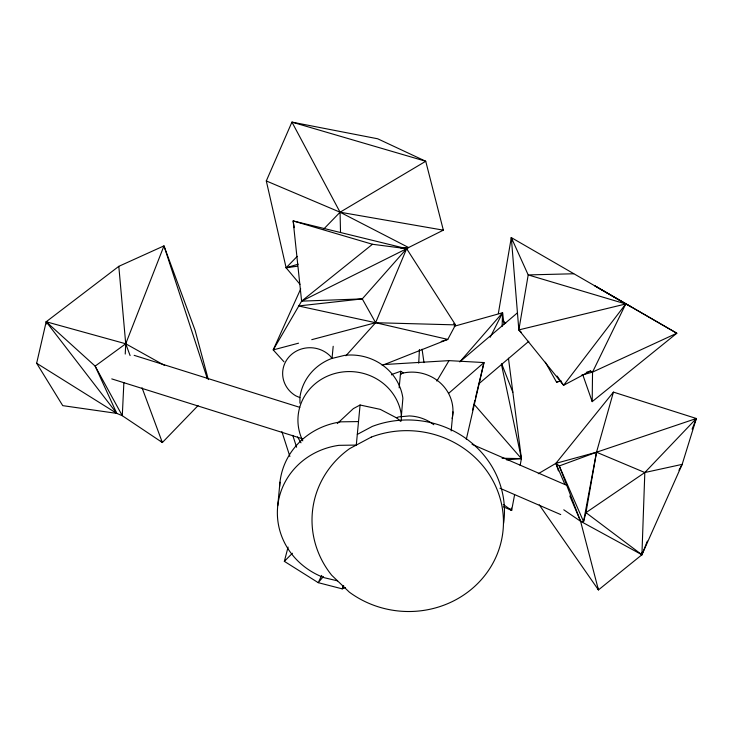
<?xml version="1.0" encoding="UTF-8"?>
<svg xmlns="http://www.w3.org/2000/svg" width="733" height="733" viewBox="0 0 733 733"><rect width="100%" height="100%" fill="white"/><g stroke="black" fill="none" stroke-linecap="round" stroke-linejoin="round"><path stroke-width="1.1" d="M592.191 401.629L592.539 372.107L625.753 303.966L594.894 285.852L676.825 333.24L592.191 401.629L582.937 375.223M502.114 326.469L502.572 312.771L454.203 326.267M539.241 504.808L598.44 589.928L641.916 554.762L644.82 472.528L696.35 418.506L613.429 392.109L555.898 463.338L538.297 473.71M123.877 382.599L122.292 415.712L162.359 442.53L198.066 405.587M125.242 354.057L125.728 343.777L118.81 266.336L163.972 245.876L195.088 330.326L208.328 379.584M418.726 363.174L419.432 349.476M563.778 509.801L580.582 521.282L641.916 554.762L642.053 552.49M337.565 580.857L324.252 577.714A73.043 68.939 5.4 0 1 277.761 505.66L279.979 482.158M333.185 346.278L332.031 358.419L330.226 356.046A27.597 26.049 5.4 0 0 288.784 357.163A27.597 26.049 5.4 0 0 295.802 395.847L299.934 397.625M400.603 421.356L397.039 418.122L380.29 409.371L360.086 405.01L356.293 445.078L338.912 445.334A73.043 68.939 5.4 0 0 277.761 505.66M399.155 387.839L400.713 371.283L401.437 371.658A73.043 68.939 5.4 0 1 403.223 372.941M401.317 416.656L402.884 398.184A51.942 49.029 5.4 0 0 344.629 355.358L331.536 358.538A51.942 49.029 5.4 0 0 299.934 397.13L299.934 403.223M451.161 430.94L452.967 411.854M498.33 313.559L511.304 237.584L676.825 333.24L592.539 372.107L581.626 375.159M521.282 332.296L518.845 329.905L528.2 274.921L511.304 237.584L518.845 329.905L563.604 385.292L590.532 370.98L592.539 372.107M613.429 392.109L596.515 452.224L585.969 512.642L583.55 521.594L580.582 521.282L569.816 495.994M644.82 472.528L596.515 452.224L583.55 521.594L559.279 465.941L555.898 463.338L596.515 452.224L696.35 418.506L682.166 464.365L641.916 554.762L585.969 512.642L644.82 472.528L682.166 464.365L678.96 470.247M503.287 506.805L511.643 510.379L514.621 494.619M520.146 465.363L521.42 458.611L508.445 358.199M46.637 323.995L46.188 321.76L95.143 366.115L122.292 415.712L116.776 413.385L62.736 405.642L36.65 363.256L46.188 321.76L118.81 266.336M466.307 439.324L483.991 362.56L449.008 360.627L383.955 364.548M472.519 410.104L474.92 400.154M475.46 397.946L483.991 362.56L448.66 393.337M345.344 587.518L342.219 588.856L318.232 582.662L284.349 561.35L288.078 547.075M36.65 363.256L116.776 413.385L95.143 366.115L125.728 343.777L163.972 245.876L207.302 378.576M343.465 585.676L342.219 588.856L343.74 585.804M641.916 554.762L647.367 541.101M692.108 429.117L696.35 418.506M345.903 355.771L375.617 322.712L406.641 248.698L293.145 220.926L301.611 301.144L273.217 349.907L283.964 361.763M299.989 284.303L286.127 267.802L266.299 180.941L291.936 122.109L377.669 138.775L425.736 161.26L443.346 230.162L408.602 247.534L406.274 249.312M300.722 288.875L273.217 349.907L298.542 343.181M321.705 575.432L318.232 582.662L323.363 576.578M490.194 337.272L502.572 312.771L504.038 324.123M436.841 381.087L449.008 360.627M459.774 361.937L502.572 312.771M404.359 248.725L406.641 248.698L362.267 298.89L298.468 305.963L375.617 322.712L447.79 339.406L455.523 324.884L406.641 248.698L372.465 244.272L293.145 220.926L294.281 227.661M297.451 266.198L286.127 267.802L297.231 256.358M323.409 229.383L340.066 212.213L425.736 161.26L291.936 122.109L340.066 212.213L340.515 232.324M284.349 561.35L292.421 553.241M337.299 423.564L353.388 408.583L360.086 405.01M460.205 361.525L517.553 312.744M478.42 384.147L528.814 341.276M453.626 323.629L455.523 324.884L375.617 322.712L362.267 298.89L301.611 301.144L372.465 244.272M357.31 434.394L372.282 426.414A95.776 90.388 5.4 0 1 503.626 523.344M301.611 301.144L406.641 248.698M382.195 365.401L447.79 339.406L441.239 341.413M596.515 452.224L559.279 465.941L580.582 521.282L598.44 589.928L597.707 587.765M400.713 371.283L393.319 373.894A40.581 38.299 5.4 0 0 391.486 374.865M396.324 417.746L398.807 416.875L409.335 415.941A40.581 38.299 5.4 0 1 433.799 424.709M545.352 362.203L556.53 382.159L560.782 380.757M586.281 372.382L590.532 370.98M286.127 267.802L298.184 264.182M556.53 382.159L560.892 380.94M311.754 339.672L375.617 322.712M518.845 329.905L625.753 303.966L631.37 306.925M506.595 459.893L521.42 458.611L501.39 364.081M400.704 247.974L408.602 247.534L340.066 212.213L266.299 180.941M573.692 273.766L528.2 274.921L625.753 303.966L563.604 385.292L557.08 376.029M358.519 421.576L341.129 421.832A73.043 68.939 5.4 0 0 279.639 486.639M502.087 458.253L521.42 458.611L520.687 456.457M340.066 212.213L443.346 230.162M164.65 365.483L125.728 343.777L46.188 321.76L116.776 413.385M134.157 355.34L299.806 407.365M111.764 378.897L302.482 438.792M472.07 444.335L567.424 485.64M499.961 488.251L560.727 514.575M401.18 374.325L400.465 373.949L402.948 373.079A40.581 38.299 5.4 0 1 452.16 418.488M503.25 504.46L511.643 510.379L511.46 508.106M503.067 321.091L505.715 323.18M509.93 508.867L511.643 510.379M474.104 404.295L521.42 458.611M161.104 440.652L162.359 442.53L142.055 387.784M297.534 436.941L301.006 442.805M564.877 484.412L555.898 463.338L558.445 470.907M501.739 363.953L512.843 392.265M125.728 343.777L130.107 355.587M292.779 435.338L296.608 447.222M281.884 431.636L289.892 456.494M511.304 237.584L512.092 240.91M422.061 349.201L423.995 362.624M401.317 420.925L401.317 414.741A51.942 49.029 5.4 0 0 335.32 373.381A51.942 49.029 5.4 0 0 302.784 440.854M371.274 437.097L349.604 448.642A95.776 90.388 5.4 0 0 331.683 575.222L349.32 592.127A95.776 90.388 5.4 0 0 502.618 534.027A95.776 90.388 5.4 0 0 371.274 437.097"/></g></svg>
